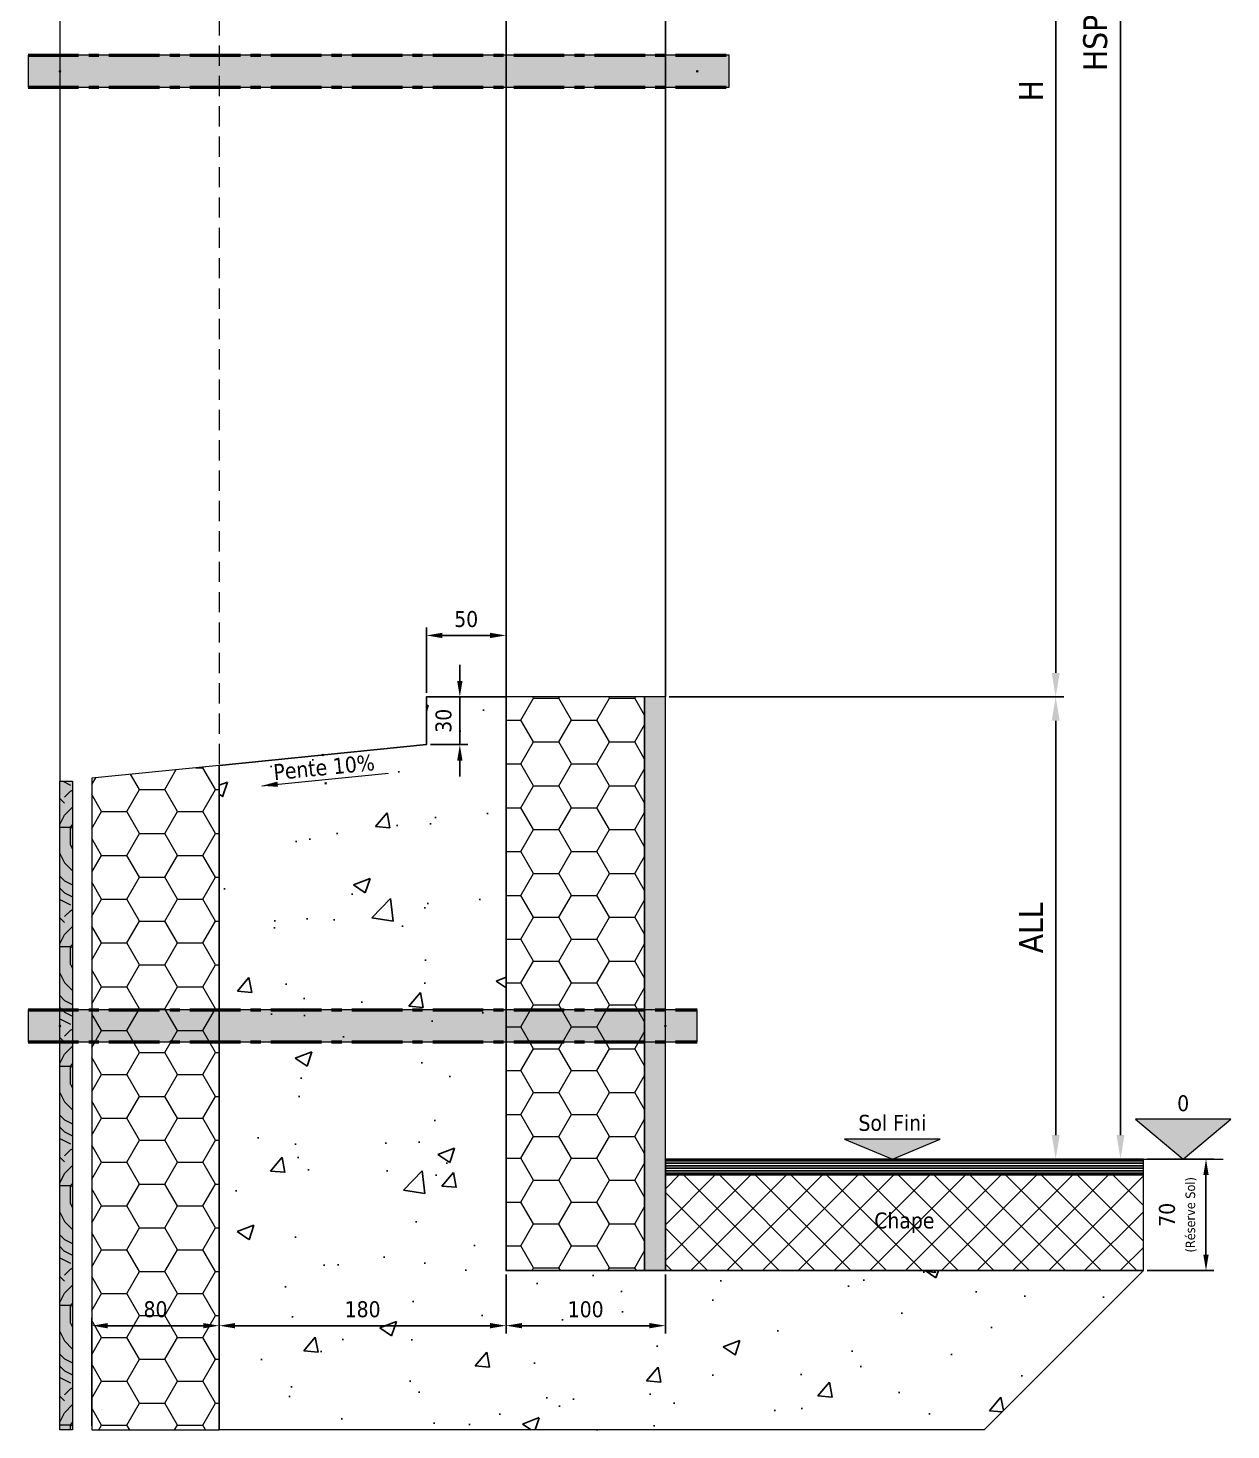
# Model space of a CAD drawing. Header units: millimetres. Extents: x -20000 to 230000, y -17405 to 24510.
# Drawn here: x 94700 to 95455, y 4924 to 5803 of the extents above; entities that cross this region are included whole.
import ezdxf
from ezdxf.enums import TextEntityAlignment as Align

# ---------------------------------------------------------------- set-up
doc = ezdxf.new("R2010")
doc.units = ezdxf.units.MM
doc.header["$PDMODE"] = 35
doc.header["$PDSIZE"] = 0.5
doc.linetypes.add('AXES', pattern=[50.800000000000004, 31.75, -6.35, 6.35, -6.35])
doc.linetypes.add('CACHE', pattern=[9.524999999999999, 6.35, -3.175])
doc.layers.get('0').update_dxf_attribs({"lineweight": 13})
doc.layers.get('Defpoints').update_dxf_attribs({"true_color": 0xc2a584})
for name, color, linetype, lineweight in [('0 - 1 (validé)', 3, 'Continuous', 13), ('1 - Axe', 1, 'AXES', 0), ('1 - BETON', 251, 'Continuous', 25), ('1 - Bois', 44, 'Continuous', 13), ('1 - Béton', 251, 'Continuous', 25), ('1 - Cotation', 32, 'Continuous', 13), ('1 - INTERROMPU', 253, 'CACHE', 13), ('1 - Isolant', 132, 'Continuous', 13), ('1 - Platre', 252, 'Continuous', 13), ('1 - Texte', 7, 'Continuous', 13), ('Texte', 7, 'Continuous', 13)]:
    doc.layers.add(name, color=color, linetype=linetype, lineweight=lineweight)
doc.layers.add('0 - Invisible', color=43, linetype='Continuous', lineweight=0, plot=False)
doc.layers.add('Non visible', color=163, linetype='Continuous', lineweight=25, plot=False)
doc.layers.add('1 - Cache', color=7, linetype='Continuous', lineweight=0, true_color=0xffffff)
doc.styles.get("Standard").update_dxf_attribs({"font": 'ARIALUNI.TTF'})
doc.styles.add('Texte Poralu', font='tahomabd.ttf')
doc.dimstyles.new('100 - 1000', dxfattribs={"dimtxt": 15, "dimasz": 15, "dimexe": 5, "dimexo": 2.5, "dimgap": 8, "dimtad": 1, "dimdec": 1, "dimtxsty": 'Texte Poralu', "dimcen": 10, "dimazin": 0, "dimtfac": 1, "dimtdec": 1, "dimtmove": 0, "dimatfit": 3, "dimfxl": 1, "dimarcsym": 0})
doc.dimstyles.new('30 - 1000', dxfattribs={"dimtxt": 10, "dimasz": 10, "dimexe": 5, "dimexo": 2.5, "dimgap": 5, "dimtad": 1, "dimdec": 1, "dimtxsty": 'Texte Poralu', "dimcen": 5, "dimazin": 0, "dimtfac": 1, "dimtdec": 1, "dimtmove": 0, "dimatfit": 3, "dimfxl": 1, "dimarcsym": 0})

# ---------------------------------------------------------------- blocks, each defined once
blk = doc.blocks.new('Cadre Coupe_Elev')
at = {"layer": 'Defpoints'}
blk.add_point((5000, 5729.996620553562), dxfattribs=at)
at = {"color": 7}
blk.add_attdef('REPERE_1', text='', height=300, dxfattribs=at).set_placement((1000, 9000), align=Align.MIDDLE_CENTER)
at = {"layer": '1 - Texte', "color": 7}
for tag, p in [('DEFINITION1', (5000, 1200)), ('DEFINITION2', (5000, 800))]:
    blk.add_attdef(tag, text='', height=250, dxfattribs=at).set_placement(p, align=Align.MIDDLE_CENTER)
at = {"layer": 'Non visible', "style": 'Texte Poralu'}
for p in [(5447.11721373623, 4905.799125232807), (5447.11721373623, 4605.799125232807)]:
    blk.add_attdef('REPERE_2', text='', height=35, dxfattribs=at).set_placement(p, align=Align.MIDDLE_LEFT)
blk = doc.blocks.new('*U1044')
at = {"layer": '1 - Béton'}
h = blk.add_hatch(dxfattribs=at)
h.set_pattern_fill('ANSI31', color=256, scale=0.5, angle=135)
h.set_pattern_definition([(180, (199.9999999999554, -2.273736754431224e-12), (-3.33066907387547e-16, -1.5875), [])])
h.paths.add_polyline_path([(0, 60.00000000000001), (299.9999999999554, 59.99999999999545), (299.9999999999554, 69.99999999999545), (0, 70)])
h = blk.add_hatch(dxfattribs=at)
h.set_pattern_fill('ANSI37', color=256, scale=5)
h.set_pattern_definition([(45, (199.9999999999554, -2.273736754431224e-12), (-11.22532015133644, 11.22532015133644), []), (135, (199.9999999999554, -2.273736754431224e-12), (-11.22532015133644, -11.22532015133644), [])])
h.paths.add_polyline_path([(0, 0), (299.9999999999554, -6.821210263295947e-12), (299.9999999999554, 59.99999999999545), (0, 60)])
h.paths.add_polyline_path([(125.9083277367138, 20.81766286097819), (173.9506380120663, 20.81766286097819), (173.9506380120663, 42.41940899932608), (125.9083277367138, 42.41940899932608)], flags=24)
at = {"layer": '0 - Invisible'}
for points in [[(0, 60.00000000000001), (299.9999999999554, 59.99999999999545), (299.9999999999554, 69.99999999999545), (0, 70), (0, 60.00000000000001)], [(0, 0), (299.9999999999554, -6.821210263295947e-12), (299.9999999999554, 59.99999999999545), (0, 60), (0, 0)]]:
    blk.add_lwpolyline(points, dxfattribs=at)
at = {"layer": '1 - Béton'}
for points in [[(299.9999999999554, 69.99999999999545), (0, 70), (0, 60.00000000000001), (299.9999999999554, 59.99999999999545)], [(299.9999999999554, 59.99999999999545), (0, 60.00000000000001), (0, 0), (299.9999999999554, -6.821210263295947e-12)]]:
    blk.add_lwpolyline(points, dxfattribs=at)
at = {"layer": 'Texte', "insert": (149.9999999999777, 29.99999999999767), "char_height": 10, "attachment_point": 5, "style": 'Texte Poralu'}
blk.add_mtext_dynamic_manual_height_columns('Chape', width=29.38230259003263, gutter_width=50, heights=[0], dxfattribs=at)
blk = doc.blocks.new('*U1049')
at = {"layer": '1 - Isolant'}
h = blk.add_hatch(dxfattribs=at)
h.set_pattern_fill('HONEY', color=256, scale=5)
h.set_pattern_definition([(0, (-58597.14088961112, -19597.49265059402), (23.8125, 13.748153225), [15.875, -31.75]), (120, (-58597.14088961112, -19597.49265059402), (-23.81249994797095, 13.74815331511695), [15.87499999999996, -31.74999999999991]), (59.99999999999999, (-58597.14088961112, -19597.49265059402), (5.202904551637744e-08, 27.49630654011694), [-31.75, 15.875])])
h.paths.add_polyline_path([(3.142641432926724e-11, -360.0000000006967), (87.00000000081997, -360.0000000006967), (87.00000000080308, 0), (0, 0)])
at = {"layer": '1 - Platre'}
h = blk.add_hatch(dxfattribs=at)
h.set_pattern_fill('AR-SAND', color=256, scale=0.1)
h.set_pattern_definition([(37.50000000000001, (-58597.14088961112, -19597.49265059402), (-0.1600031295984046, 4.894132373293424), [0, -3.860800000000001, 0, -4.318000000000001, 0, -4.1275]), (7.499999999999999, (-58597.14088961112, -19597.49265059402), (4.495232831380027, 7.168251005683543), [0, -2.0828, 0, -3.4798, 0, -1.3335]), (327.5, (-58600.26508961112, -19597.49265059402), (7.90992370241458, 0.01437184678545691), [0, -1.27, 0, -4.572, 0, -5.969]), (317.5, (-58600.26508961112, -19597.49265059402), (7.635564524722972, 2.229293232572162), [0, -0.635, 0, -2.9972, 0, -3.429])])
h.paths.add_polyline_path([(100.0000000008272, -360.0000000006967), (100.0000000008031, 0), (87.00000000080308, 0), (87.00000000081997, -360.0000000006967)])
at = {"layer": '0 - Invisible'}
for points in [[(3.142641432926724e-11, -360.0000000006967), (87.00000000081997, -360.0000000006967)], [(87.00000000081997, -360.0000000006967), (100.0000000008272, -360.0000000006967)]]:
    blk.add_lwpolyline(points, dxfattribs=at)
at = {"layer": '1 - Isolant'}
blk.add_lwpolyline([(87.00000000081997, -360.0000000006967), (87.00000000080308, 0), (0, 0), (3.142641432926724e-11, -360.0000000006967)], dxfattribs=at)
at = {"layer": '1 - Platre'}
blk.add_lwpolyline([(100.0000000008272, -360.0000000006967), (100.0000000008031, 0), (87.00000000080308, 0), (87.00000000081997, -360.0000000006967)], dxfattribs=at)
blk = doc.blocks.new('*D1531')
at = {"layer": 'Defpoints', "color": 0, "lineweight": -2, "transparency": 16777216}
for p, q in [((95000.00002455604, 5021.232209339347), (95000.00002455604, 4984.157499047593)), ((94820.00002455682, 4936.232209339347), (94820.00002455682, 4994.157499047593)), ((94990.00002455604, 4989.157499047593), (94830.00002455682, 4989.157499047593))]:
    blk.add_line(p, q, dxfattribs=at)
at = {"layer": 'Defpoints', "color": 0, "transparency": 16777216}
for p in [(95000.00002455604, 5023.732209339347), (94820.00002455682, 4989.157499047593), (94820.00002455682, 4933.732209339347)]:
    blk.add_point(p, dxfattribs=at)
for points in [[(94830.00002455682, 4990.82416571426), (94830.00002455682, 4987.490832380926), (94820.00002455682, 4989.157499047593)], [(94990.00002455604, 4990.82416571426), (94990.00002455604, 4987.490832380926), (95000.00002455604, 4989.157499047593)]]:
    blk.add_solid(points, dxfattribs=at)
at = {"layer": 'Defpoints', "color": 0, "transparency": 16777216, "insert": (94910.00002455643, 4999.385840216162), "char_height": 10, "attachment_point": 5, "style": 'Texte Poralu'}
blk.add_mtext('180', dxfattribs=at)
blk = doc.blocks.new('*D1532')
at = {"layer": '1 - Cotation', "color": 0, "lineweight": -2, "transparency": 16777216}
for p, q in [((95000.00002455604, 5021.232209339347), (95000.00002455604, 4984.157499047593)), ((95100.00002455685, 5021.23220933935), (95100.00002455685, 4984.157499047593)), ((95010.00002455604, 4989.157499047593), (95090.00002455685, 4989.157499047593))]:
    blk.add_line(p, q, dxfattribs=at)
at = {"layer": '1 - Cotation', "color": 0, "transparency": 16777216}
for points in [[(95010.00002455604, 4990.82416571426), (95010.00002455604, 4987.490832380926), (95000.00002455604, 4989.157499047593)], [(95090.00002455685, 4990.82416571426), (95090.00002455685, 4987.490832380926), (95100.00002455685, 4989.157499047593)]]:
    blk.add_solid(points, dxfattribs=at)
at = {"layer": 'Defpoints', "color": 0, "transparency": 16777216}
for p in [(95000.00002455604, 5023.732209339347), (95100.00002455685, 5023.73220933935), (95100.00002455685, 4989.157499047593)]:
    blk.add_point(p, dxfattribs=at)
at = {"layer": '1 - Cotation', "color": 0, "transparency": 16777216, "insert": (95050.00002455644, 4999.362334507633), "char_height": 10, "attachment_point": 5, "style": 'Texte Poralu'}
blk.add_mtext('100', dxfattribs=at)
blk = doc.blocks.new('*U199')
blk.add_hatch(color=256).paths.add_polyline_path([(25, 0), (55, 25), (-5, 25)])
blk.add_line((0, 0), (50, 0))
blk.add_lwpolyline([(25, 0), (55, 25), (-5, 25), (25, 0)])
at = {"style": 'Texte Poralu'}
blk.add_attdef('HAUTEUR', text='', height=10, dxfattribs=at).set_placement((25, 34.99999999999997), align=Align.MIDDLE_CENTER)
blk = doc.blocks.new('*U200')
blk.add_hatch(color=256).paths.add_polyline_path([(0, 0), (29.99999999999999, 12.5), (-30.00000000000001, 12.5)])
blk.add_lwpolyline([(0, 0), (29.99999999999999, 12.5), (-30.00000000000001, 12.5), (0, 0)])
at = {"layer": 'Texte', "insert": (-7.105427357601002e-15, 17.5), "char_height": 10, "attachment_point": 8, "style": 'Texte Poralu'}
blk.add_mtext('Sol Fini', dxfattribs=at)
blk = doc.blocks.new('*D1533')
at = {"color": 0, "lineweight": -2, "transparency": 16777216}
for p, q in [((95402.5000245568, 5093.732209339346), (95444.32851743247, 5093.732209339346)), ((95439.32851743247, 5033.732209339347), (95439.32851743247, 5083.732209339346)), ((95402.50002455604, 5023.732209339347), (95444.32851743247, 5023.732209339347))]:
    blk.add_line(p, q, dxfattribs=at)
at = {"color": 0, "transparency": 16777216}
for points in [[(95437.6618507658, 5083.732209339346), (95440.99518409914, 5083.732209339346), (95439.32851743247, 5093.732209339346)], [(95437.6618507658, 5033.732209339347), (95440.99518409914, 5033.732209339347), (95439.32851743247, 5023.732209339347)]]:
    blk.add_solid(points, dxfattribs=at)
at = {"layer": 'Defpoints', "color": 0, "transparency": 16777216}
for p in [(95400.0000245568, 5093.732209339346), (95439.32851743247, 5093.732209339346), (95400.00002455604, 5023.732209339347)]:
    blk.add_point(p, dxfattribs=at)
at = {"color": 0, "transparency": 16777216, "insert": (95421.68759511324, 5058.732209339361), "char_height": 10, "attachment_point": 5, "rotation": 90, "style": 'Texte Poralu'}
blk.add_mtext('70 \\P{\\H0.6x;(Réserve Sol)}', dxfattribs=at)
blk = doc.blocks.new('*D1534')
at = {"layer": 'Defpoints', "color": 0, "lineweight": -2, "transparency": 16777216}
for p, q in [((94740.00002455682, 4926.23220933935), (94740.00002455682, 4994.157499047589)), ((94810.00002455682, 4989.157499047589), (94750.00002455682, 4989.157499047589)), ((94820.00002455682, 4936.232209339347), (94820.00002455682, 4994.157499047589))]:
    blk.add_line(p, q, dxfattribs=at)
at = {"layer": 'Defpoints', "color": 0, "transparency": 16777216}
for p in [(94740.00002455682, 4989.157499047589), (94820.00002455682, 4933.732209339347), (94740.00002455682, 4923.73220933935)]:
    blk.add_point(p, dxfattribs=at)
for points in [[(94750.00002455682, 4990.824165714256), (94750.00002455682, 4987.490832380922), (94740.00002455682, 4989.157499047589)], [(94810.00002455682, 4990.824165714256), (94810.00002455682, 4987.490832380922), (94820.00002455682, 4989.157499047589)]]:
    blk.add_solid(points, dxfattribs=at)
at = {"layer": 'Defpoints', "color": 0, "transparency": 16777216, "insert": (94780.00002455682, 4999.385840216159), "char_height": 10, "attachment_point": 5, "style": 'Texte Poralu'}
blk.add_mtext('80', dxfattribs=at)
blk = doc.blocks.new('*D1529')
at = {"layer": '1 - Cotation', "color": 0, "lineweight": -2, "transparency": 16777216}
for p, q in [((95002.50002455692, 6144.331641222817), (95350.00002455674, 6144.331641222817)), ((95345.00002455674, 6129.331641222817), (95345.00002455674, 5398.732209340044)), ((95102.50002455685, 5383.732209340044), (95350.00002455674, 5383.732209340044))]:
    blk.add_line(p, q, dxfattribs=at)
at = {"layer": '1 - Cotation', "color": 0, "transparency": 16777216}
for points in [[(95342.50002455674, 6129.331641222817), (95347.50002455674, 6129.331641222817), (95345.00002455674, 6144.331641222817)], [(95342.50002455674, 5398.732209340044), (95347.50002455674, 5398.732209340044), (95345.00002455674, 5383.732209340044)]]:
    blk.add_solid(points, dxfattribs=at)
at = {"layer": 'Defpoints', "color": 0, "transparency": 16777216}
for p in [(95000.00002455692, 6144.331641222817), (95100.00002455685, 5383.732209340044), (95345.00002455674, 5383.732209340044)]:
    blk.add_point(p, dxfattribs=at)
at = {"layer": '1 - Cotation', "color": 0, "transparency": 16777216, "insert": (95329.50002455674, 5764.031925281446), "char_height": 15, "attachment_point": 5, "rotation": 90, "style": 'Texte Poralu'}
blk.add_mtext('H', dxfattribs=at)
blk = doc.blocks.new('*D1530')
at = {"layer": '1 - Cotation', "color": 0, "lineweight": -2, "transparency": 16777216}
for p, q in [((95397.500024557, 6494.331641222834), (95380.66724815397, 6494.331641222834)), ((95385.66724815397, 6479.331641222834), (95385.66724815397, 5108.73220933936)), ((95397.5000245568, 5093.73220933936), (95380.66724815397, 5093.73220933936))]:
    blk.add_line(p, q, dxfattribs=at)
at = {"layer": '1 - Cotation', "color": 0, "transparency": 16777216}
for points in [[(95383.16724815397, 6479.331641222834), (95388.16724815397, 6479.331641222834), (95385.66724815397, 6494.331641222834)], [(95383.16724815397, 5108.73220933936), (95388.16724815397, 5108.73220933936), (95385.66724815397, 5093.73220933936)]]:
    blk.add_solid(points, dxfattribs=at)
at = {"layer": 'Defpoints', "color": 0, "transparency": 16777216}
for p in [(95400.000024557, 6494.331641222834), (95385.66724815397, 5093.73220933936), (95400.0000245568, 5093.73220933936)]:
    blk.add_point(p, dxfattribs=at)
at = {"layer": '1 - Cotation', "color": 0, "transparency": 16777216, "insert": (95369.8952535267, 5794.031925281113), "char_height": 15, "attachment_point": 5, "rotation": 90, "style": 'Texte Poralu'}
blk.add_mtext('HSP', dxfattribs=at)
blk = doc.blocks.new('*U839')
at = {"layer": '1 - Cache'}
blk.add_hatch(color=256, dxfattribs=at).paths.add_polyline_path([(-20, -10), (419.999999999899, -10), (419.999999999899, 10), (-20, 10)])
at = {"layer": '0 - Invisible'}
blk.add_lwpolyline([(-20, -10), (419.999999999899, -10), (419.999999999899, 10), (-20, 10)], close=True, dxfattribs=at)
for p in [(0, 0), (399.999999999899, 0)]:
    blk.add_point(p, dxfattribs=at)
at = {"layer": '1 - Axe', "lineweight": 50}
for p, q in [((-20, 10), (419.999999999899, 10)), ((-20, -10), (419.999999999899, -10))]:
    blk.add_line(p, q, dxfattribs=at)
blk = doc.blocks.new('*U1051')
at = {"layer": '1 - Bois'}
h = blk.add_hatch(dxfattribs=at)
h.set_pattern_fill('352', color=256, scale=75, style=0, pattern_type=2)
h.set_pattern_definition([(0, (408.2500000007862, -17), (75, 75), [22.5, -52.5]), (0, (408.2500000007862, -13.25), (75, 75), [22.5, -52.5]), (0, (412.0000000007862, -5.75), (75, 75), [15, -60]), (0, (415.7500000007862, 1.75), (75, 75), [11.25, -63.75]), (0, (415.7500000007862, 9.25), (75, 75), [7.5, -67.5]), (0, (397.0000000007862, 16.75), (75, 75), [3.75, -18.75, 3.75, -48.75]), (0, (408.2500000007862, 20.5), (75, 75), [3.75, -30, 11.25, -30]), (0, (423.2500000007862, 24.25), (75, 75), [3.75, -3.75, 3.75, -63.75]), (0, (419.5000000007862, 28), (75, 75), [3.75, -71.25]), (0, (415.7500000007862, 35.5), (75, 75), [11.25, -63.75]), (0, (415.7500000007862, 43), (75, 75), [15, -60]), (0, (412.0000000007862, 50.5), (75, 75), [18.75, -22.5, 3.75, -30]), (90, (382.0000000007862, 5.5), (-74.99999999999999, 75), [3.75, -7.5, 18.75, -45]), (90, (385.7500000007862, 13), (-74.99999999999999, 75), [3.75, -3.75, 11.25, -56.25]), (90, (389.5000000007862, 43), (-74.99999999999999, 75), [7.5, -67.5]), (90, (393.2500000007862, 13), (-74.99999999999999, 75), [15, -22.5, 3.75, -33.75]), (90, (397.0000000007862, 54.25), (-74.99999999999999, 75), [3.75, -71.25]), (90, (400.7500000007862, 16.75), (-74.99999999999999, 75), [11.25, -63.75]), (90, (408.2500000007862, 20.5), (-74.99999999999999, 75), [7.5, -67.5]), (90, (415.7500000007862, 20.5), (-74.99999999999999, 75), [3.75, -11.25, 11.25, -48.75]), (90, (419.5000000007862, 24.25), (-74.99999999999999, 75), [3.75, -71.25]), (90, (423.2500000007862, 9.25), (-74.99999999999999, 75), [10.5, -64.5]), (90, (427.0000000007862, -5.75), (-74.99999999999999, 75), [7.5, -67.5]), (90, (434.5000000007862, 24.25), (-74.99999999999999, 75), [3.75, -71.25]), (90, (442.0000000007862, 20.5), (-74.99999999999999, 75), [11.25, -63.75]), (90, (449.5000000007862, 20.5), (-74.99999999999999, 75), [11.25, -63.75]), (45, (438.2500000007862, -9.5), (8.326672684688674e-15, 75.00000000142686), [5.30325, -5.30325, 5.30325, -90.15626715]), (45, (423.2500000007862, 9.25), (8.326672684688674e-15, 75.00000000142686), [10.6065, -95.45951715]), (45, (393.2500000007862, 46.75), (8.326672684688674e-15, 75.00000000142686), [10.6065, -95.45951715]), (45, (408.2500000007862, 28), (8.326672684688674e-15, 75.00000000142686), [10.6065, -95.45951715]), (45, (412.0000000007862, 13), (8.326672684688674e-15, 75.00000000142686), [10.6065, -95.45951715]), (45, (434.5000000007862, -2), (8.326672684688674e-15, 75.00000000142686), [10.6065, -95.45951715]), (45, (427.0000000007862, 1.75), (8.326672684688674e-15, 75.00000000142686), [15.9099, -90.15611715]), (45, (404.5000000007862, 35.5), (8.326672684688674e-15, 75.00000000142686), [5.30325, -100.76276715]), (45, (400.7500000007862, 43), (8.326672684688674e-15, 75.00000000142686), [5.30325, -100.76276715]), (45, (430.7500000007862, 43), (8.326672684688674e-15, 75.00000000142686), [5.30325, -100.76276715]), (45, (400.7500000007862, 5.5), (8.326672684688674e-15, 75.00000000142686), [5.30325, -100.76276715]), (45, (442.0000000007862, 31.75), (8.326672684688674e-15, 75.00000000142686), [5.30325, -100.76276715]), (45, (415.7500000007862, 24.25), (8.326672684688674e-15, 75.00000000142686), [5.30325, -100.76276715]), (45, (423.2500000007862, 31.75), (8.326672684688674e-15, 75.00000000142686), [5.30325, -100.76276715]), (135, (419.5000000007862, 16.75), (-75.00000000142686, 8.326672684688674e-15), [5.30325, -5.30325, 15.9099, -79.54961714999999]), (135, (430.7500000007862, 16.75), (-75.00000000142686, 8.326672684688674e-15), [5.30325, -100.76276715]), (135, (430.7500000007862, -9.5), (-75.00000000142686, 8.326672684688674e-15), [5.30325, -100.76276715]), (135, (415.7500000007862, 9.25), (-75.00000000142686, 8.326672684688674e-15), [5.30325, -100.76276715]), (135, (427.0000000007862, 24.25), (-75.00000000142686, 8.326672684688674e-15), [5.30325, -100.76276715]), (135, (408.2500000007862, 5.5), (-75.00000000142686, 8.326672684688674e-15), [5.30325, -100.76276715]), (135, (438.2500000007862, 5.5), (-75.00000000142686, 8.326672684688674e-15), [5.30325, -100.76276715]), (135, (385.7500000007862, -17), (-75.00000000142686, 8.326672684688674e-15), [5.30325, -100.76276715]), (135, (389.5000000007862, -13.25), (-75.00000000142686, 8.326672684688674e-15), [10.6065, -95.45951715]), (135, (393.2500000007862, -9.5), (-75.00000000142686, 8.326672684688674e-15), [10.6065, -95.45951715]), (135, (400.7500000007862, -9.5), (-75.00000000142686, 8.326672684688674e-15), [10.6065, -95.45951715]), (135, (404.5000000007862, -2), (-75.00000000142686, 8.326672684688674e-15), [10.6065, -95.45951715]), (135, (434.5000000007862, 28), (-75.00000000142686, 8.326672684688674e-15), [10.6065, -95.45951715]), (135, (449.5000000007862, -9.5), (-75.00000000142686, 8.326672684688674e-15), [10.6065, -95.45951715]), (135, (453.2500000007862, 50.5), (-75.00000000142686, 8.326672684688674e-15), [10.6065, -95.45951715]), (135, (453.2500000007862, 43), (-75.00000000142686, 8.326672684688674e-15), [10.6065, -95.45951715]), (135, (445.7500000007862, 39.25), (-75.00000000142686, 8.326672684688674e-15), [10.6065, -95.45951715]), (135, (393.2500000007862, 39.25), (-75.00000000142686, 8.326672684688674e-15), [15.9099, -90.15611715]), (135, (442.0000000007862, 31.75), (-75.00000000142686, 8.326672684688674e-15), [15.9099, -90.15611715]), (26.56505119999999, (400.7500000007862, 54.25), (75.00000000000706, 3.000483611570459e-08), [8.385, -159.320098275]), (26.56505119999999, (400.7500000007862, 16.75), (75.00000000000706, 3.000483611570459e-08), [8.385, -159.320098275]), (26.56505119999999, (408.2500000007862, 39.25), (75.00000000000706, 3.000483611570459e-08), [8.385, -159.320098275]), (26.56505119999999, (430.7500000007862, -13.25), (75.00000000000706, 3.000483611570459e-08), [8.385, -159.320098275]), (26.56505119999999, (427.0000000007862, -5.75), (75.00000000000706, 3.000483611570459e-08), [8.385, -159.320098275]), (26.56505119999999, (404.5000000007862, 9.25), (75.00000000000706, 3.000483611570459e-08), [8.385, -159.320098275]), (26.56505119999999, (404.5000000007862, 46.75), (75.00000000000706, 3.000483611570459e-08), [8.385, -159.320098275]), (26.56505119999999, (427.0000000007862, 24.25), (75.00000000000706, 3.000483611570459e-08), [16.77, -150.935098275]), (63.43494882, (427.0000000007862, 35.5), (3.824898731075166e-09, 75.00000000000705), [8.384999999999978, -159.3200982749996]), (63.43494882, (438.2500000007862, 13), (3.824898731075166e-09, 75.00000000000705), [8.384999999999978, -159.3200982749996]), (63.43494882, (400.7500000007862, 28), (3.824898731075166e-09, 75.00000000000705), [8.384999999999978, -159.3200982749996]), (63.43494882, (385.7500000007862, 31.75), (3.824898731075166e-09, 75.00000000000705), [8.384999999999978, -159.3200982749996]), (63.43494882, (430.7500000007862, 16.75), (3.824898731075166e-09, 75.00000000000705), [8.384999999999978, -159.3200982749996]), (63.43494882, (423.2500000007862, 16.75), (3.824898731075166e-09, 75.00000000000705), [8.384999999999978, -159.3200982749996]), (63.43494882, (393.2500000007862, 28), (3.824898731075166e-09, 75.00000000000705), [16.76999999999996, -150.9350982749997]), (63.43494882, (449.5000000007862, 1.75), (3.824898731075166e-09, 75.00000000000705), [16.76999999999996, -150.9350982749997]), (63.43494882, (442.0000000007862, 5.5), (3.824898731075166e-09, 75.00000000000705), [16.76999999999996, -150.9350982749997]), (116.5650512, (382.0000000007862, -5.75), (-3.000486109572265e-08, 75.00000000000705), [8.384999999999978, -159.3200982749996]), (116.5650512, (382.0000000007862, 35.5), (-3.000486109572265e-08, 75.00000000000705), [8.384999999999978, -159.3200982749996]), (116.5650512, (397.0000000007862, -17), (-3.000486109572265e-08, 75.00000000000705), [8.384999999999978, -159.3200982749996]), (116.5650512, (389.5000000007862, 50.5), (-3.000486109572265e-08, 75.00000000000705), [8.384999999999978, -159.3200982749996]), (116.5650512, (397.0000000007862, 5.5), (-3.000486109572265e-08, 75.00000000000705), [8.384999999999978, -159.3200982749996]), (116.5650512, (412.0000000007862, 13), (-3.000486109572265e-08, 75.00000000000705), [8.384999999999978, -159.3200982749996]), (116.5650512, (419.5000000007862, 28), (-3.000486109572265e-08, 75.00000000000705), [8.384999999999978, -159.3200982749996]), (116.5650512, (385.7500000007862, -2), (2.408598827469133e-05, 75.00001205800363), [8.384999999999978, -159.3200982749996]), (116.5650512, (404.5000000007862, 9.25), (-3.000486109572265e-08, 75.00000000000705), [8.384999999999978, -159.3200982749996]), (116.5650512, (427.0000000007862, 1.75), (-3.000486109572265e-08, 75.00000000000705), [8.384999999999978, -159.3200982749996]), (116.5650512, (434.5000000007862, 9.25), (-3.000486109572265e-08, 75.00000000000705), [8.384999999999978, -159.3200982749996]), (116.5650512, (449.5000000007862, 31.75), (-3.000486109572265e-08, 75.00000000000705), [8.384999999999978, -159.3200982749996]), (116.5650512, (393.2500000007862, 54.25), (-3.000486109572265e-08, 75.00000000000705), [8.384999999999978, -159.3200982749996]), (116.5650512, (382.0000000007862, 50.5), (-3.000486109572265e-08, 75.00000000000705), [16.76999999999996, -150.9350982749997]), (116.5650512, (393.2500000007862, -2), (-3.000486109572265e-08, 75.00000000000705), [16.76999999999996, -150.9350982749997]), (153.43494882, (382.0000000007862, -13.25), (-75.00000000000705, 3.82492371109322e-09), [8.385, -159.320098275]), (153.43494882, (445.7500000007862, -17), (-75.00000000000705, 3.82492371109322e-09), [8.385, -159.320098275]), (153.43494882, (442.0000000007862, 20.5), (-75.00000000000705, 3.82492371109322e-09), [8.385, -159.320098275]), (153.43494882, (412.0000000007862, -5.75), (-75.00000000000705, 3.82492371109322e-09), [8.385, -159.320098275]), (153.43494882, (408.2500000007862, -13.25), (-75.00000000000705, 3.82492371109322e-09), [8.385, -159.320098275]), (153.43494882, (415.7500000007862, 1.75), (-75.00000000000705, 3.82492371109322e-09), [8.385, -159.320098275]), (153.43494882, (438.2500000007862, 46.75), (-75.00000000000705, 3.82492371109322e-09), [8.385, -159.320098275]), (153.43494882, (445.7500000007862, 50.5), (-75.00000000000705, 3.82492371109322e-09), [16.77, -150.935098275])])
h.paths.add_polyline_path([(0, 0), (407.0000000007862, 0), (407.0000000007862, 8), (0, 8)])
at = {"layer": '1 - Cache'}
h = blk.add_hatch(color=256, dxfattribs=at)
h.dxf.hatch_style = 2
h.paths.add_polyline_path([(0, 0), (407.0000000007862, 0), (407.0000000007862, 8), (0, 8)])
at = {"layer": '1 - Bois'}
blk.add_lwpolyline([(0, 0), (407.0000000007862, 0), (407.0000000007862, 8), (0, 8)], close=True, dxfattribs=at)
blk = doc.blocks.new('*U1050')
at = {"layer": '1 - Isolant'}
h = blk.add_hatch(dxfattribs=at)
h.set_pattern_fill('HONEY', color=256, scale=5, style=0)
h.set_pattern_definition([(0, (19.99999999999998, -215.0000000007813), (23.8125, 13.748153225), [15.875, -31.75]), (120, (19.99999999999998, -215.0000000007813), (-23.81249994797095, 13.74815331511695), [15.87499999999992, -31.74999999999983]), (59.99999999999999, (19.99999999999998, -215.0000000007813), (5.202904551637744e-08, 27.49630654011694), [-31.75, 15.875])])
h.paths.add_polyline_path([(-7.660165728681047e-14, -417.0000000007813), (0, 0), (-79.99999999999994, -7.999999999999996), (-79.99999999999999, -417.0000000007813)])
at = {"layer": '0 - Invisible'}
blk.add_lwpolyline([(-79.99999999999999, -417.0000000007813), (-7.660165728681047e-14, -417.0000000007813)], dxfattribs=at)
at = {"layer": '1 - Isolant'}
blk.add_lwpolyline([(-7.660165728681047e-14, -417.0000000007813), (0, 0), (-79.99999999999994, -7.999999999999996), (-79.99999999999999, -417.0000000007813)], dxfattribs=at)
blk = doc.blocks.new('*U228')
at = {"layer": '1 - Cache'}
blk.add_hatch(color=256, dxfattribs=at).paths.add_polyline_path([(-20, -10), (400.0000000000182, -10), (400.0000000000182, 10), (-20, 10)])
at = {"layer": '0 - Invisible'}
blk.add_lwpolyline([(-20, -10), (400.0000000000182, -10), (400.0000000000182, 10), (-20, 10)], close=True, dxfattribs=at)
for p in [(0, 0), (380.0000000000182, 0)]:
    blk.add_point(p, dxfattribs=at)
at = {"layer": '1 - Axe', "lineweight": 50}
for p, q in [((-20, 10), (400.0000000000182, 10)), ((-20, -10), (400.0000000000182, -10))]:
    blk.add_line(p, q, dxfattribs=at)
blk = doc.blocks.new('*D1547')
at = {"layer": '1 - Cotation', "color": 0, "lineweight": -2, "transparency": 16777216}
for p, q in [((94950.00002455604, 5386.232209340044), (94950.00002455604, 5427.270608075254)), ((94990.00002455604, 5422.270608075254), (94960.00002455604, 5422.270608075254)), ((95000.00002455604, 5386.232209340044), (95000.00002455604, 5427.270608075254))]:
    blk.add_line(p, q, dxfattribs=at)
at = {"layer": '1 - Cotation', "color": 0, "transparency": 16777216}
for points in [[(94960.00002455604, 5423.937274741921), (94960.00002455604, 5420.603941408587), (94950.00002455604, 5422.270608075254)], [(94990.00002455604, 5423.937274741921), (94990.00002455604, 5420.603941408587), (95000.00002455604, 5422.270608075254)]]:
    blk.add_solid(points, dxfattribs=at)
at = {"layer": 'Defpoints', "color": 0, "transparency": 16777216}
for p in [(94950.00002455604, 5422.270608075254), (94950.00002455604, 5383.732209340044), (95000.00002455604, 5383.732209340044)]:
    blk.add_point(p, dxfattribs=at)
at = {"layer": '1 - Cotation', "color": 0, "transparency": 16777216, "insert": (94975.00002455604, 5432.475443535294), "char_height": 10, "attachment_point": 5, "style": 'Texte Poralu'}
blk.add_mtext('50', dxfattribs=at)
blk = doc.blocks.new('*D1548')
at = {"layer": '1 - Cotation', "color": 0, "lineweight": -2, "transparency": 16777216}
for p, q in [((94971.01253229822, 5393.732209340044), (94971.01253229822, 5403.732209340044)), ((94952.50002455604, 5383.732209340044), (94976.01253229822, 5383.732209340044)), ((94971.01253229822, 5383.732209340044), (94971.01253229822, 5353.732209340044)), ((94952.50002455604, 5353.732209340044), (94976.01253229822, 5353.732209340044)), ((94971.01253229822, 5343.732209340044), (94971.01253229822, 5333.732209340044))]:
    blk.add_line(p, q, dxfattribs=at)
at = {"layer": '1 - Cotation', "color": 0, "transparency": 16777216}
for points in [[(94969.34586563155, 5393.732209340044), (94972.67919896489, 5393.732209340044), (94971.01253229822, 5383.732209340044)], [(94969.34586563155, 5343.732209340044), (94972.67919896489, 5343.732209340044), (94971.01253229822, 5353.732209340044)]]:
    blk.add_solid(points, dxfattribs=at)
at = {"layer": 'Defpoints', "color": 0, "transparency": 16777216}
for p in [(94950.00002455604, 5383.732209340044), (94950.00002455604, 5353.732209340044), (94971.01253229822, 5353.732209340044)]:
    blk.add_point(p, dxfattribs=at)
at = {"layer": '1 - Cotation', "color": 0, "transparency": 16777216, "insert": (94960.80433887983, 5368.73220934006), "char_height": 10, "attachment_point": 5, "rotation": 90, "style": 'Texte Poralu'}
blk.add_mtext('30', dxfattribs=at)
blk = doc.blocks.new('*D1538')
at = {"layer": '1 - Cotation', "color": 0, "lineweight": -2, "transparency": 16777216}
for p, q in [((95102.50002455685, 5383.732209340044), (95350.00002455674, 5383.732209340044)), ((95345.00002455674, 5108.73220933936), (95345.00002455674, 5368.732209340044)), ((95397.5000245568, 5093.73220933936), (95340.00002455674, 5093.73220933936))]:
    blk.add_line(p, q, dxfattribs=at)
at = {"layer": '1 - Cotation', "color": 0, "transparency": 16777216}
for points in [[(95342.50002455674, 5368.732209340044), (95347.50002455674, 5368.732209340044), (95345.00002455674, 5383.732209340044)], [(95342.50002455674, 5108.73220933936), (95347.50002455674, 5108.73220933936), (95345.00002455674, 5093.73220933936)]]:
    blk.add_solid(points, dxfattribs=at)
at = {"layer": 'Defpoints', "color": 0, "transparency": 16777216}
for p in [(95100.00002455685, 5383.732209340044), (95345.00002455674, 5383.732209340044), (95400.0000245568, 5093.73220933936)]:
    blk.add_point(p, dxfattribs=at)
at = {"layer": '1 - Cotation', "color": 0, "transparency": 16777216, "insert": (95329.50002455674, 5238.732209339718), "char_height": 15, "attachment_point": 5, "rotation": 90, "style": 'Texte Poralu'}
blk.add_mtext('ALL', dxfattribs=at)
blk = doc.blocks.new('*U614')
at = {"layer": '0 - Invisible'}
for p in [(0, 0), (1.782078862990602, -17.82078862990238)]:
    blk.add_point(p, dxfattribs=at)
at = {"layer": 'Texte', "insert": (1.284560267886263, -12.84560267885354), "char_height": 10, "attachment_point": 8, "rotation": 5.710593137499643, "style": 'Texte Poralu'}
blk.add_mtext('Pente 10%', dxfattribs=at)
at = {"layer": 'Texte'}
blk.add_leader([(-38.26816804295959, -19.31334441521903), (41.33480717384009, -11.3530468935387)], dimstyle='30 - 1000', override={"dimgap": 2, "dimtad": 0}, dxfattribs=at)
blk = doc.blocks.new('*U1048')
at = {"layer": '1 - BETON'}
h = blk.add_hatch(dxfattribs=at)
h.set_pattern_fill('CONCRETE', color=256, scale=15, style=0, pattern_type=2)
h.set_pattern_definition([(49.99999999999999, (110.0000000008331, -57.00000000061027), (107.589027390113, -9.412820247389266), [11.25, -123.75]), (355, (110.0000000008331, -57.00000000061027), (-20.81270004195, 112.8288200550018), [9, -99]), (100.4514, (118.9657520008331, -57.78440100061027), (86.77640725710323, 103.415931309143), [9.5610285, -105.1713168]), (46.18420000000002, (110.0000000008331, -27.00000000061027), (160.0861572938467, -24.82785214935271), [16.87499999999967, -185.6249999999974]), (96.6356, (123.3405117508331, -29.06899605061028), (140.1994058323055, 146.1176806350663), [14.3415432, -157.75695]), (351.1842, (110.0000000008331, -27.00000000061027), (140.1992917700441, 146.1177901387987), [13.5, -148.5]), (21, (125.0000000008331, -34.50000000061027), (89.53605781776925, -60.39283359980082), [11.25, -123.75]), (326.0000000000001, (125.0000000008331, -34.50000000061027), (36.49729978823726, 108.772506757028), [9, -99]), (71.4514, (132.4613349508331, -39.53274090061024), (126.0333942872235, 48.37957450649286), [9.5610285, -105.1713168]), (37.50000000000001, (110.0000000008331, -57.00000000061027), (1.8239782975936, 49.93407807469672), [0, -97.8, 0, -100.5, 0, -99.375]), (7.499999999999999, (110.0000000008331, -57.00000000061027), (39.46043061632229, 59.16175678235403), [0, -57.3, 0, -95.55, 0, -37.875]), (327.5, (76.5500000008331, -57.00000000061027), (80.07336542586135, -3.383230760156963), [0, -37.5, 0, -117, 0, -155.25]), (317.5, (61.55000000083309, -57.00000000061027), (87.47792540135794, 15.01574734984766), [0, -48.75, 0, -77.69999999999999, 0, -110.25])])
h.paths.add_polyline_path([(-143.1519566087397, -56.47670254198381), (-153.2681680425412, -55.8133444151772), (-143.483635672143, -53.15991190795052)], flags=8)
edge = h.paths.add_edge_path(flags=0)
edge.add_line((-143.3177961404413, -54.81830722496716), (-73.66519282574154, -47.85304689349687))
h.paths.add_polyline_path([(-154.6117021398676, -58.5934676324843), (-72.09846032577867, -50.34214345107541), (-74.24791440389178, -28.84760266994424), (-156.7611562179807, -37.09892685135313)], flags=24)
h.paths.add_polyline_path([(400, -360.0000000006976), (300.0000000000036, -460.0000000006939), (-179.9999999991669, -460.0000000006976), (-179.9999999991633, -42.99999999991633), (-50, -30), (-50, 0), (0, 0), (0, -360.0000000006976)])
at = {"layer": '0 - Invisible'}
blk.add_lwpolyline([(400, -360.0000000006976), (300.0000000000036, -460.0000000006939), (-179.9999999991669, -460.0000000006976)], dxfattribs=at)
at = {"layer": '1 - BETON'}
blk.add_lwpolyline([(400, -360.0000000006976), (0, -360.0000000006976), (0, 0), (-50, 0), (-50, -30), (-179.9999999991633, -42.99999999991633), (-179.9999999991669, -460.0000000006976)], dxfattribs=at)
blk.add_blockref('*U614', (-114.9999999995816, -36.49999999995816))

msp = doc.modelspace()

# ---------------------------------------------------------------- linework, layer by layer
at = {"layer": '1 - BETON', "ltscale": 2}
msp.add_line((95100.00002455604, 5383.732209340044), (95100.00002455688, 6334.331641222817), dxfattribs=at)
msp.add_lwpolyline([(95000.00002455694, 6154.331641222817), (95000.00002455604, 5383.732209340044), (95000.00002455604, 5383.732209340044)], dxfattribs=at)
at = {"layer": '1 - Bois'}
msp.add_line((94720.00002455694, 6144.331641222817), (94720.00002455692, 5330.732209340133), dxfattribs=at)
at = {"layer": '1 - INTERROMPU', "ltscale": 2}
msp.add_line((94820.00002455694, 6154.331641222817), (94820.00002455688, 5340.732209340128), dxfattribs=at)

# ---------------------------------------------------------------- block references
for name, p in [('*U839', (94720.00002455692, 5776.281925281084)), ('*U1048', (95000.00002455604, 5383.732209340044)), ('*U1049', (95000.00002455604, 5383.732209340044)), ('*U1050', (94820.00002455688, 5340.732209340128)), ('*U228', (94720.00002455692, 5177.244360944373)), ('*U1044', (95100.00002455685, 5023.73220933935))]:
    msp.add_blockref(name, p)
at = {"xscale": -1, "rotation": 270}
msp.add_blockref('*U1051', (94720.00002455691, 4923.732209339347), dxfattribs=at)
at = {"layer": '0 - 1 (validé)'}
msp.add_blockref('Cadre Coupe_Elev', (90000, 0), dxfattribs=at)
at = {"layer": 'Texte'}
msp.add_blockref('*U199', (95400.0000245568, 5093.732209339346), dxfattribs=at).add_auto_attribs({'HAUTEUR': '0'})
msp.add_blockref('*U200', (95242.50002455682, 5093.732209339362), dxfattribs=at)

# ---------------------------------------------------------------- dimensions: what is measured, and where the dimension line sits
dim = msp.add_linear_dim(base=(95439.32851743247, 5093.732209339346), p1=(95400.00002455604, 5023.732209339347), p2=(95400.0000245568, 5093.732209339346), angle=90, text='<> \\P{\\H0.6x;(Réserve Sol)}', dimstyle='30 - 1000')
dim.commit()
dim.dimension.update_dxf_attribs({"geometry": '*D1533', "text_midpoint": (95421.68759511324, 5058.732209339361)})
at = {"layer": '1 - Cotation'}
for base, p1, p2, text, picture, middle in [((95385.66724815397, 5093.73220933936), (95400.000024557, 6494.331641222834), (95400.0000245568, 5093.73220933936), 'HSP', '*D1530', (95369.8952535267, 5794.031925281113)), ((95345.00002455674, 5383.732209340044), (95000.00002455692, 6144.331641222817), (95100.00002455685, 5383.732209340044), 'H', '*D1529', (95329.50002455674, 5764.031925281446)), ((95345.00002455674, 5383.732209340044), (95400.0000245568, 5093.73220933936), (95100.00002455685, 5383.732209340044), 'ALL', '*D1538', (95329.50002455674, 5238.732209339718))]:
    dim = msp.add_linear_dim(base=base, p1=p1, p2=p2, angle=90, text=text, dimstyle='100 - 1000', dxfattribs=at)
    dim.commit()
    dim.dimension.update_dxf_attribs({"geometry": picture, "text_midpoint": middle})
for base, p1, p2, picture, middle in [((94950.00002455604, 5422.270608075254), (95000.00002455604, 5383.732209340044), (94950.00002455604, 5383.732209340044), '*D1547', (94975.00002455604, 5432.475443535294)), ((95100.00002455685, 4989.157499047593), (95000.00002455604, 5023.732209339347), (95100.00002455685, 5023.73220933935), '*D1532', (95050.00002455644, 4999.362334507633))]:
    dim = msp.add_linear_dim(base=base, p1=p1, p2=p2, dimstyle='30 - 1000', dxfattribs=at)
    dim.commit()
    dim.dimension.update_dxf_attribs({"geometry": picture, "text_midpoint": middle})
dim = msp.add_linear_dim(base=(94971.01253229822, 5353.732209340044), p1=(94950.00002455604, 5383.732209340044), p2=(94950.00002455604, 5353.732209340044), angle=90, dimstyle='30 - 1000', dxfattribs=at)
dim.commit()
dim.dimension.update_dxf_attribs({"geometry": '*D1548', "text_midpoint": (94960.80433887983, 5368.73220934006)})
at = {"layer": 'Defpoints'}
for base, p1, p2, picture, middle in [((94820.00002455682, 4989.157499047593), (95000.00002455604, 5023.732209339347), (94820.00002455682, 4933.732209339347), '*D1531', (94910.00002455643, 4999.385840216162)), ((94740.00002455682, 4989.157499047589), (94820.00002455682, 4933.732209339347), (94740.00002455682, 4923.73220933935), '*D1534', (94780.00002455682, 4999.385840216159))]:
    dim = msp.add_linear_dim(base=base, p1=p1, p2=p2, dimstyle='30 - 1000', dxfattribs=at)
    dim.commit()
    dim.dimension.update_dxf_attribs({"geometry": picture, "text_midpoint": middle})

doc.saveas('drawing.dxf')
